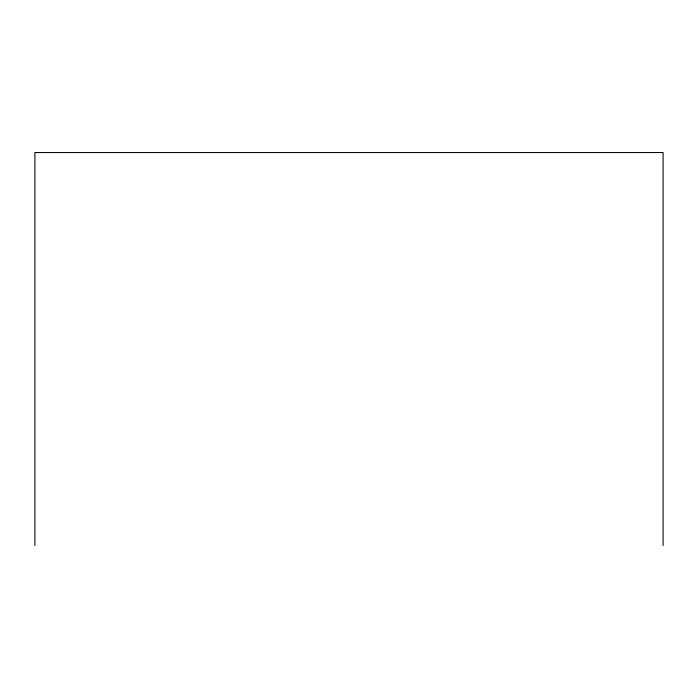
<?xml version="1.0" encoding="UTF-8"?>
<svg xmlns="http://www.w3.org/2000/svg" width="698" height="698" viewBox="0 0 698 698"><rect width="100%" height="100%" fill="white"/><g stroke="black" fill="none" stroke-linecap="round" stroke-linejoin="round"><path stroke-width="1.05" d="M663.1 545.452L663.1 152.548L34.9 152.548L34.9 545.452"/></g></svg>
